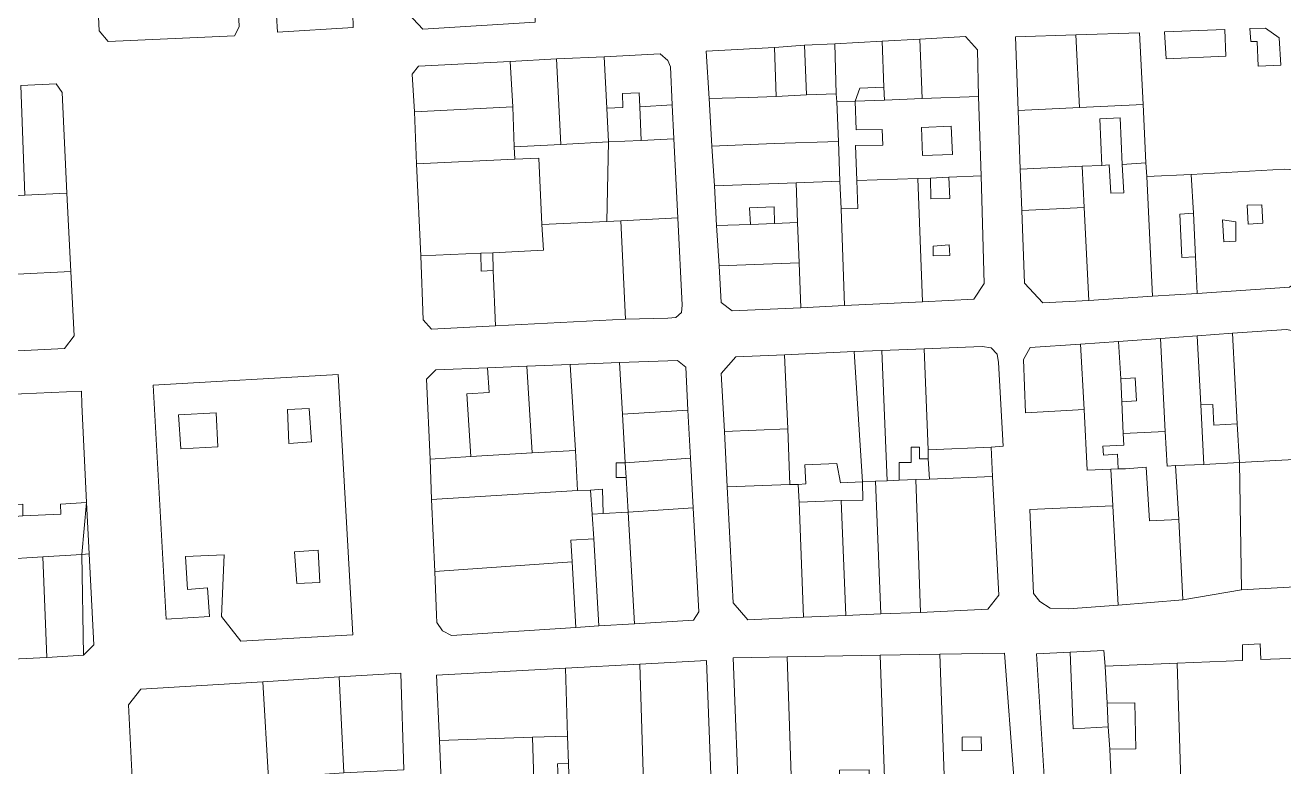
# Model space of a CAD drawing. Header units: inches. Extents: x 1138763 to 1140867, y 1050756 to 1053008.
# Drawn here: x 1139679.6 to 1139980.6, y 1052256.3 to 1052433.7 of the extents above; entities that cross this region are included whole.
import ezdxf

# ---------------------------------------------------------------- set-up
doc = ezdxf.new("R2010")
doc.units = ezdxf.units.IN
doc.header["$MEASUREMENT"] = 0
doc.layers.add('LimEdif_AM', color=44, linetype='Continuous', lineweight=5)

msp = doc.modelspace()

# ---------------------------------------------------------------- linework, layer by layer
at = {"layer": 'LimEdif_AM'}
for points in [[(1139699.44, 1052429.75), (1139697.31, 1052432.37), (1139694.56, 1052491.12), (1139695.44, 1052492.62), (1139727.06, 1052494.5), (1139728.19, 1052492.75), (1139730.81, 1052433.25), (1139729.69, 1052431.12), (1139699.44, 1052429.75)], [(1139758.81, 1052481.12), (1139760.94, 1052436.75), (1139757.94, 1052436.5), (1139758.06, 1052433.12), (1139739.94, 1052432), (1139739.69, 1052436), (1139736.31, 1052435.87), (1139733.56, 1052479.75), (1139758.81, 1052481.12)], [(1139800.81, 1052455.12), (1139801.56, 1052434.37), (1139774.69, 1052432.75), (1139771.19, 1052436.5), (1139770.06, 1052454.25), (1139777.81, 1052454.5), (1139777.94, 1052451.25), (1139781.44, 1052451.37), (1139781.31, 1052454.62), (1139791.81, 1052454.87), (1139791.94, 1052451.87), (1139795.06, 1052452.12), (1139794.94, 1052455), (1139800.81, 1052455.12)], [(1139952.44, 1052425.62), (1139952.06, 1052432.12), (1139966.44, 1052432.62), (1139966.69, 1052426.25), (1139952.44, 1052425.62)], [(1139974.44, 1052423.87), (1139974.19, 1052429.75), (1139972.69, 1052429.75), (1139972.44, 1052432.87), (1139976.19, 1052433), (1139979.44, 1052430.62), (1139979.81, 1052424.12), (1139974.44, 1052423.87)], [(1139873.19, 1052429.25), (1139884.56, 1052429.87), (1139884.94, 1052418.87), (1139879.19, 1052418.62), (1139878.06, 1052415.5), (1139873.69, 1052415.37), (1139873.56, 1052417.25), (1139873.19, 1052429.25)], [(1139884.56, 1052429.87), (1139893.56, 1052430.37), (1139894.06, 1052416.12), (1139885.06, 1052415.75), (1139884.94, 1052418.87), (1139884.56, 1052429.87)], [(1139893.56, 1052430.37), (1139904.44, 1052431), (1139907.31, 1052427.75), (1139907.56, 1052416.62), (1139894.06, 1052416.12), (1139893.56, 1052430.37)], [(1139931.69, 1052414), (1139917.06, 1052413.25), (1139916.44, 1052430.87), (1139930.81, 1052431.37), (1139931.69, 1052414)], [(1139930.81, 1052431.37), (1139946.06, 1052431.87), (1139946.94, 1052414.75), (1139931.69, 1052414), (1139930.81, 1052431.37)], [(1139818.06, 1052426.12), (1139831.44, 1052426.87), (1139833.31, 1052425.25), (1139833.94, 1052423.75), (1139834.31, 1052414.62), (1139826.56, 1052414.12), (1139826.44, 1052417.5), (1139822.44, 1052417.37), (1139822.56, 1052414), (1139818.69, 1052413.87), (1139818.06, 1052426.12)], [(1139859.19, 1052416.62), (1139852.56, 1052416.37), (1139843.19, 1052416.12), (1139842.44, 1052427.5), (1139858.81, 1052428.37), (1139859.19, 1052416.62)], [(1139858.81, 1052428.37), (1139865.94, 1052428.87), (1139866.44, 1052417), (1139859.19, 1052416.62), (1139858.81, 1052428.37)], [(1139865.94, 1052428.87), (1139873.19, 1052429.25), (1139873.56, 1052417.25), (1139866.44, 1052417), (1139865.94, 1052428.87)], [(1139796.19, 1052414.12), (1139772.69, 1052413), (1139772.19, 1052422), (1139773.69, 1052423.87), (1139795.56, 1052425), (1139796.19, 1052414.12)], [(1139795.56, 1052425), (1139806.69, 1052425.62), (1139807.69, 1052405.12), (1139796.56, 1052404.62), (1139796.19, 1052414.12), (1139795.56, 1052425)], [(1139806.69, 1052425.62), (1139818.06, 1052426.12), (1139818.69, 1052413.87), (1139819.06, 1052405.75), (1139807.69, 1052405.12), (1139806.69, 1052425.62)], [(1139678.56, 1052419.25), (1139687.06, 1052419.62), (1139688.44, 1052417.62), (1139689.56, 1052393.5), (1139679.56, 1052393), (1139678.56, 1052419.25)], [(1139885.06, 1052415.75), (1139878.06, 1052415.5), (1139879.19, 1052418.62), (1139884.94, 1052418.87), (1139885.06, 1052415.75)], [(1139826.56, 1052414.12), (1139826.94, 1052406.12), (1139819.06, 1052405.75), (1139818.69, 1052413.87), (1139822.56, 1052414), (1139822.44, 1052417.37), (1139826.44, 1052417.5), (1139826.56, 1052414.12)], [(1139834.31, 1052414.62), (1139834.69, 1052406.5), (1139826.94, 1052406.12), (1139826.56, 1052414.12), (1139834.31, 1052414.62)], [(1139873.56, 1052417.25), (1139873.69, 1052415.37), (1139874.06, 1052405.87), (1139858.69, 1052405.37), (1139843.81, 1052404.75), (1139843.19, 1052416.12), (1139852.56, 1052416.37), (1139859.19, 1052416.62), (1139866.44, 1052417), (1139873.56, 1052417.25)], [(1139878.06, 1052415.5), (1139878.31, 1052408.62), (1139884.56, 1052408.75), (1139884.69, 1052405), (1139878.19, 1052404.87), (1139878.44, 1052396.5), (1139878.69, 1052389.87), (1139874.69, 1052389.75), (1139874.44, 1052396.37), (1139874.06, 1052405.87), (1139873.69, 1052415.37), (1139878.06, 1052415.5)], [(1139907.56, 1052416.62), (1139908.19, 1052397.62), (1139900.44, 1052397.37), (1139896.06, 1052397.12), (1139893.06, 1052397), (1139878.44, 1052396.5), (1139878.19, 1052404.87), (1139884.69, 1052405), (1139884.56, 1052408.75), (1139878.31, 1052408.62), (1139878.06, 1052415.5), (1139885.06, 1052415.75), (1139894.06, 1052416.12), (1139907.56, 1052416.62)], [(1139946.94, 1052414.75), (1139947.56, 1052400.75), (1139941.94, 1052400.37), (1139941.44, 1052411.5), (1139936.56, 1052411.25), (1139937.06, 1052400.12), (1139932.31, 1052400), (1139917.56, 1052399.25), (1139917.06, 1052413.25), (1139931.69, 1052414), (1139946.94, 1052414.75)], [(1139796.19, 1052414.12), (1139796.56, 1052404.62), (1139796.69, 1052401.62), (1139773.19, 1052400.5), (1139772.69, 1052413), (1139796.19, 1052414.12)], [(1139894.19, 1052402.5), (1139901.31, 1052402.75), (1139901.06, 1052409.5), (1139893.94, 1052409.25), (1139894.19, 1052402.5)], [(1139894.19, 1052402.5), (1139893.94, 1052409.25), (1139901.06, 1052409.5), (1139901.31, 1052402.75), (1139894.19, 1052402.5)], [(1139941.94, 1052400.37), (1139942.31, 1052393.62), (1139939.19, 1052393.5), (1139938.81, 1052400.25), (1139937.06, 1052400.12), (1139936.56, 1052411.25), (1139941.44, 1052411.5), (1139941.94, 1052400.37)], [(1139819.06, 1052405.75), (1139818.69, 1052386.75), (1139803.19, 1052386), (1139802.44, 1052401.87), (1139796.69, 1052401.62), (1139796.56, 1052404.62), (1139807.69, 1052405.12), (1139819.06, 1052405.75)], [(1139834.69, 1052406.5), (1139835.69, 1052387.62), (1139822.06, 1052386.87), (1139818.69, 1052386.75), (1139819.06, 1052405.75), (1139826.94, 1052406.12), (1139834.69, 1052406.5)], [(1139874.06, 1052405.87), (1139874.44, 1052396.37), (1139863.94, 1052396), (1139844.44, 1052395.25), (1139843.81, 1052404.75), (1139858.69, 1052405.37), (1139874.06, 1052405.87)], [(1139796.69, 1052401.62), (1139802.44, 1052401.87), (1139803.19, 1052386), (1139803.56, 1052379.87), (1139791.44, 1052379.25), (1139788.56, 1052379.12), (1139774.19, 1052378.5), (1139773.19, 1052400.5), (1139796.69, 1052401.62)], [(1139932.31, 1052400), (1139932.81, 1052390.12), (1139917.94, 1052389.37), (1139917.56, 1052399.25), (1139932.31, 1052400)], [(1139947.56, 1052400.75), (1139947.81, 1052397.5), (1139949.19, 1052368.87), (1139933.94, 1052367.87), (1139932.81, 1052390.12), (1139932.31, 1052400), (1139937.06, 1052400.12), (1139938.81, 1052400.25), (1139939.19, 1052393.5), (1139942.31, 1052393.62), (1139941.94, 1052400.37), (1139947.56, 1052400.75)], [(1139893.06, 1052397), (1139894.19, 1052367.5), (1139875.56, 1052366.62), (1139874.69, 1052389.75), (1139878.69, 1052389.87), (1139878.44, 1052396.5), (1139893.06, 1052397)], [(1139908.19, 1052397.62), (1139908.94, 1052371.87), (1139906.44, 1052368.12), (1139894.19, 1052367.5), (1139893.06, 1052397), (1139896.06, 1052397.12), (1139896.19, 1052392.12), (1139900.69, 1052392.25), (1139900.44, 1052397.37), (1139908.19, 1052397.62)], [(1139900.44, 1052397.37), (1139900.69, 1052392.25), (1139896.19, 1052392.12), (1139896.06, 1052397.12), (1139900.44, 1052397.37)], [(1139947.81, 1052397.5), (1139958.44, 1052398), (1139958.94, 1052388.75), (1139955.69, 1052388.5), (1139956.19, 1052378.12), (1139959.44, 1052378.25), (1139959.81, 1052369.5), (1139949.19, 1052368.87), (1139947.81, 1052397.5)], [(1139958.94, 1052388.75), (1139958.44, 1052398), (1139980.69, 1052399.25), (1139983.31, 1052399.12), (1139984.19, 1052380.87), (1139984.56, 1052374.37), (1139983.69, 1052372.25), (1139981.94, 1052371), (1139959.81, 1052369.5), (1139959.44, 1052378.25), (1139958.94, 1052388.75)], [(1139689.56, 1052393.5), (1139690.56, 1052374.75), (1139677.69, 1052374.12), (1139677.31, 1052380), (1139660.44, 1052379.25), (1139659.94, 1052387.5), (1139659.69, 1052391.87), (1139679.56, 1052393), (1139689.56, 1052393.5)], [(1139863.94, 1052396), (1139864.31, 1052386.5), (1139858.81, 1052386.25), (1139858.69, 1052390.25), (1139852.81, 1052390), (1139853.06, 1052386), (1139844.94, 1052385.75), (1139844.44, 1052395.25), (1139863.94, 1052396)], [(1139874.44, 1052396.37), (1139874.69, 1052389.75), (1139875.56, 1052366.62), (1139865.06, 1052366.12), (1139864.69, 1052376.87), (1139864.31, 1052386.5), (1139863.94, 1052396), (1139874.44, 1052396.37)], [(1139972.06, 1052386.12), (1139975.56, 1052386.37), (1139975.31, 1052390.75), (1139971.81, 1052390.62), (1139972.06, 1052386.12)], [(1139972.06, 1052386.12), (1139971.81, 1052390.62), (1139975.31, 1052390.75), (1139975.56, 1052386.37), (1139972.06, 1052386.12)], [(1139835.69, 1052387.62), (1139836.69, 1052366.75), (1139836.56, 1052365), (1139835.19, 1052363.75), (1139833.31, 1052363.62), (1139823.19, 1052363.37), (1139822.06, 1052386.87), (1139835.69, 1052387.62)], [(1139858.81, 1052386.25), (1139853.06, 1052386), (1139852.81, 1052390), (1139858.69, 1052390.25), (1139858.81, 1052386.25)], [(1139932.81, 1052390.12), (1139933.94, 1052367.87), (1139922.94, 1052367.25), (1139918.56, 1052372), (1139917.94, 1052389.37), (1139932.81, 1052390.12)], [(1139959.44, 1052378.25), (1139956.19, 1052378.12), (1139955.69, 1052388.5), (1139958.94, 1052388.75), (1139959.44, 1052378.25)], [(1139822.06, 1052386.87), (1139823.19, 1052363.37), (1139792.06, 1052361.75), (1139791.56, 1052375), (1139791.44, 1052379.25), (1139803.56, 1052379.87), (1139803.19, 1052386), (1139818.69, 1052386.75), (1139822.06, 1052386.87)], [(1139864.31, 1052386.5), (1139864.69, 1052376.87), (1139845.56, 1052376.12), (1139844.94, 1052385.75), (1139853.06, 1052386), (1139858.81, 1052386.25), (1139864.31, 1052386.5)], [(1139966.19, 1052381.87), (1139969.06, 1052382), (1139969.06, 1052386.62), (1139965.94, 1052387.12), (1139966.19, 1052381.87)], [(1139966.19, 1052381.87), (1139965.94, 1052387.12), (1139969.06, 1052386.62), (1139969.06, 1052382), (1139966.19, 1052381.87)], [(1139690.56, 1052374.75), (1139691.31, 1052359.37), (1139689.06, 1052356.37), (1139661.94, 1052355), (1139660.44, 1052379.25), (1139677.31, 1052380), (1139677.69, 1052374.12), (1139690.56, 1052374.75)], [(1139788.56, 1052379.12), (1139788.69, 1052374.87), (1139791.56, 1052375), (1139792.06, 1052361.75), (1139776.81, 1052361), (1139774.81, 1052363.25), (1139774.19, 1052378.5), (1139788.56, 1052379.12)], [(1139791.44, 1052379.25), (1139791.56, 1052375), (1139788.69, 1052374.87), (1139788.56, 1052379.12), (1139791.44, 1052379.25)], [(1139896.69, 1052378.5), (1139900.69, 1052378.62), (1139900.56, 1052381.12), (1139896.69, 1052380.87), (1139896.69, 1052378.5)], [(1139896.69, 1052378.5), (1139896.69, 1052380.87), (1139900.56, 1052381.12), (1139900.69, 1052378.62), (1139896.69, 1052378.5)], [(1139864.69, 1052376.87), (1139865.06, 1052366.12), (1139848.69, 1052365.37), (1139846.06, 1052367.37), (1139845.56, 1052376.12), (1139864.69, 1052376.87)], [(1139969.44, 1052338.37), (1139968.31, 1052360), (1139981.19, 1052360.87), (1139983.19, 1052360.5), (1139984.56, 1052359), (1139984.81, 1052357.12), (1139985.94, 1052330), (1139984.44, 1052329.87), (1139969.94, 1052329.12), (1139969.44, 1052338.37)], [(1139931.94, 1052357.37), (1139941.06, 1052358), (1139941.56, 1052349.12), (1139941.81, 1052343.62), (1139942.19, 1052336), (1139942.31, 1052333.25), (1139937.31, 1052333), (1139937.44, 1052330.87), (1139940.81, 1052331.12), (1139940.94, 1052327.62), (1139939.19, 1052327.5), (1139933.56, 1052327.25), (1139932.81, 1052341.75), (1139931.94, 1052357.37)], [(1139941.06, 1052358), (1139951.06, 1052358.75), (1139952.19, 1052336.5), (1139942.19, 1052336), (1139941.81, 1052343.62), (1139945.31, 1052343.87), (1139945.06, 1052349.37), (1139941.56, 1052349.12), (1139941.06, 1052358)], [(1139951.06, 1052358.75), (1139959.81, 1052359.37), (1139960.69, 1052342.87), (1139961.44, 1052328.62), (1139954.69, 1052328.37), (1139952.69, 1052328.25), (1139952.19, 1052336.5), (1139951.06, 1052358.75)], [(1139959.81, 1052359.37), (1139968.31, 1052360), (1139969.44, 1052338.37), (1139963.81, 1052338), (1139963.56, 1052343), (1139960.69, 1052342.87), (1139959.81, 1052359.37)], [(1139861.94, 1052337.12), (1139846.81, 1052336.5), (1139846.06, 1052350.37), (1139849.56, 1052354.37), (1139861.19, 1052354.87), (1139861.94, 1052337.12)], [(1139861.19, 1052354.87), (1139877.81, 1052355.62), (1139879.81, 1052324.5), (1139874.56, 1052324.25), (1139873.69, 1052328.87), (1139866.06, 1052328.5), (1139866.31, 1052324), (1139864.44, 1052323.87), (1139862.44, 1052323.87), (1139861.94, 1052337.12), (1139861.19, 1052354.87)], [(1139877.81, 1052355.62), (1139884.44, 1052355.87), (1139885.69, 1052324.75), (1139882.94, 1052324.62), (1139879.81, 1052324.5), (1139877.81, 1052355.62)], [(1139884.44, 1052355.87), (1139894.56, 1052356.25), (1139895.56, 1052332.12), (1139895.56, 1052330), (1139893.44, 1052330), (1139893.44, 1052332.75), (1139891.44, 1052332.75), (1139891.44, 1052329.12), (1139888.56, 1052329.12), (1139888.56, 1052324.87), (1139885.69, 1052324.75), (1139884.44, 1052355.87)], [(1139894.56, 1052356.25), (1139908.44, 1052356.87), (1139910.56, 1052356.5), (1139912.06, 1052355), (1139912.31, 1052353), (1139913.44, 1052333), (1139910.56, 1052332.75), (1139895.56, 1052332.12), (1139894.56, 1052356.25)], [(1139932.81, 1052341.75), (1139918.81, 1052341), (1139918.31, 1052353.75), (1139919.94, 1052356.62), (1139931.94, 1052357.37), (1139932.81, 1052341.75)], [(1139786.19, 1052330.5), (1139776.44, 1052329.87), (1139775.56, 1052349), (1139777.81, 1052351.25), (1139790.19, 1052351.75), (1139790.56, 1052345.87), (1139785.19, 1052345.5), (1139786.19, 1052330.5)], [(1139790.19, 1052351.75), (1139799.56, 1052352.12), (1139800.81, 1052331.37), (1139786.19, 1052330.5), (1139785.19, 1052345.5), (1139790.56, 1052345.87), (1139790.19, 1052351.75)], [(1139799.56, 1052352.12), (1139809.94, 1052352.5), (1139811.19, 1052332), (1139800.81, 1052331.37), (1139799.56, 1052352.12)], [(1139809.94, 1052352.5), (1139821.69, 1052353), (1139822.44, 1052340.62), (1139823.06, 1052329), (1139820.94, 1052329), (1139820.94, 1052325.5), (1139823.31, 1052325.5), (1139823.81, 1052317.25), (1139817.81, 1052316.87), (1139817.69, 1052322.75), (1139814.81, 1052322.5), (1139811.69, 1052322.37), (1139811.19, 1052332), (1139809.94, 1052352.5)], [(1139821.69, 1052353), (1139835.56, 1052353.5), (1139837.56, 1052351.87), (1139838.06, 1052341.62), (1139822.44, 1052340.62), (1139821.69, 1052353)], [(1139731.19, 1052286.37), (1139726.56, 1052292.25), (1139727.19, 1052307), (1139717.94, 1052306.62), (1139718.44, 1052298.75), (1139723.19, 1052299.12), (1139723.69, 1052292.25), (1139713.31, 1052291.62), (1139710.19, 1052347.62), (1139754.44, 1052350.12), (1139757.94, 1052287.87), (1139731.19, 1052286.37)], [(1139941.81, 1052343.62), (1139941.56, 1052349.12), (1139945.06, 1052349.37), (1139945.31, 1052343.87), (1139941.81, 1052343.62)], [(1139675.19, 1052345.37), (1139693.06, 1052346.12), (1139693.19, 1052343), (1139694.31, 1052319.5), (1139688.06, 1052319.12), (1139688.19, 1052316.75), (1139679.06, 1052316.37), (1139679.06, 1052319.12), (1139676.31, 1052319), (1139675.19, 1052345.37)], [(1139969.44, 1052338.37), (1139969.94, 1052329.12), (1139961.44, 1052328.62), (1139960.69, 1052342.87), (1139963.56, 1052343), (1139963.81, 1052338), (1139969.44, 1052338.37)], [(1139716.81, 1052332.37), (1139725.69, 1052332.87), (1139725.31, 1052341), (1139716.31, 1052340.5), (1139716.81, 1052332.37)], [(1139716.81, 1052332.37), (1139716.31, 1052340.5), (1139725.31, 1052341), (1139725.69, 1052332.87), (1139716.81, 1052332.37)], [(1139742.69, 1052333.62), (1139748.06, 1052334), (1139747.56, 1052342), (1139742.31, 1052341.75), (1139742.69, 1052333.62)], [(1139742.69, 1052333.62), (1139742.31, 1052341.75), (1139747.56, 1052342), (1139748.06, 1052334), (1139742.69, 1052333.62)], [(1139838.06, 1052341.62), (1139838.69, 1052330.12), (1139823.06, 1052329), (1139822.44, 1052340.62), (1139838.06, 1052341.62)], [(1139861.94, 1052337.12), (1139862.44, 1052323.87), (1139847.44, 1052323.25), (1139846.81, 1052336.5), (1139861.94, 1052337.12)], [(1139952.19, 1052336.5), (1139952.69, 1052328.25), (1139954.69, 1052328.37), (1139955.44, 1052315.5), (1139948.44, 1052315.12), (1139947.69, 1052328), (1139942.69, 1052327.62), (1139940.94, 1052327.62), (1139940.81, 1052331.12), (1139937.44, 1052330.87), (1139937.31, 1052333), (1139942.31, 1052333.25), (1139942.19, 1052336), (1139952.19, 1052336.5)], [(1139811.19, 1052332), (1139811.69, 1052322.37), (1139776.81, 1052320.25), (1139776.44, 1052329.87), (1139786.19, 1052330.5), (1139800.81, 1052331.37), (1139811.19, 1052332)], [(1139895.56, 1052330), (1139895.81, 1052325.12), (1139892.56, 1052325), (1139888.56, 1052324.87), (1139888.56, 1052329.12), (1139891.44, 1052329.12), (1139891.44, 1052332.75), (1139893.44, 1052332.75), (1139893.44, 1052330), (1139895.56, 1052330)], [(1139910.56, 1052332.75), (1139910.94, 1052325.75), (1139895.81, 1052325.12), (1139895.56, 1052330), (1139895.56, 1052332.12), (1139910.56, 1052332.75)], [(1139823.31, 1052325.5), (1139820.94, 1052325.5), (1139820.94, 1052329), (1139823.06, 1052329), (1139823.31, 1052325.5)], [(1139838.69, 1052330.12), (1139839.31, 1052318.25), (1139823.81, 1052317.25), (1139823.31, 1052325.5), (1139823.06, 1052329), (1139838.69, 1052330.12)], [(1139879.81, 1052324.5), (1139879.94, 1052320.12), (1139874.69, 1052320), (1139864.69, 1052319.62), (1139864.44, 1052323.87), (1139866.31, 1052324), (1139866.06, 1052328.5), (1139873.69, 1052328.87), (1139874.56, 1052324.25), (1139879.81, 1052324.5)], [(1139940.94, 1052327.62), (1139942.69, 1052327.62), (1139947.69, 1052328), (1139948.44, 1052315.12), (1139955.44, 1052315.5), (1139956.44, 1052296.25), (1139940.94, 1052295), (1139939.69, 1052318.75), (1139939.19, 1052327.5), (1139940.94, 1052327.62)], [(1139969.94, 1052329.12), (1139970.44, 1052298.62), (1139956.44, 1052296.25), (1139955.44, 1052315.5), (1139954.69, 1052328.37), (1139961.44, 1052328.62), (1139969.94, 1052329.12)], [(1139984.44, 1052329.87), (1139986.06, 1052299.5), (1139970.44, 1052298.62), (1139969.94, 1052329.12), (1139984.44, 1052329.87)], [(1139882.94, 1052324.62), (1139884.19, 1052292.87), (1139875.81, 1052292.5), (1139874.69, 1052320), (1139879.94, 1052320.12), (1139879.81, 1052324.5), (1139882.94, 1052324.62)], [(1139892.56, 1052325), (1139893.69, 1052293.25), (1139884.19, 1052292.87), (1139882.94, 1052324.62), (1139885.69, 1052324.75), (1139888.56, 1052324.87), (1139892.56, 1052325)], [(1139910.94, 1052325.75), (1139912.44, 1052297.37), (1139909.81, 1052294), (1139893.69, 1052293.25), (1139892.56, 1052325), (1139895.81, 1052325.12), (1139910.94, 1052325.75)], [(1139814.81, 1052322.5), (1139815.19, 1052316.75), (1139815.56, 1052310.87), (1139810.06, 1052310.5), (1139810.44, 1052305.37), (1139777.56, 1052303), (1139776.81, 1052320.25), (1139811.69, 1052322.37), (1139814.81, 1052322.5)], [(1139817.81, 1052316.87), (1139815.19, 1052316.75), (1139814.81, 1052322.5), (1139817.69, 1052322.75), (1139817.81, 1052316.87)], [(1139864.44, 1052323.87), (1139864.69, 1052319.62), (1139865.69, 1052292.12), (1139852.44, 1052291.5), (1139848.94, 1052295.5), (1139847.44, 1052323.25), (1139862.44, 1052323.87), (1139864.44, 1052323.87)], [(1139694.31, 1052319.5), (1139693.19, 1052307.12), (1139683.81, 1052306.5), (1139673.69, 1052305.87), (1139673.19, 1052315.87), (1139679.06, 1052316.37), (1139688.19, 1052316.75), (1139688.06, 1052319.12), (1139694.31, 1052319.5)], [(1139694.31, 1052319.5), (1139694.94, 1052307.25), (1139693.19, 1052307.12), (1139694.31, 1052319.5)], [(1139874.69, 1052320), (1139875.81, 1052292.5), (1139865.69, 1052292.12), (1139864.69, 1052319.62), (1139874.69, 1052320)], [(1139940.94, 1052295), (1139929.06, 1052294.12), (1139924.69, 1052294.25), (1139922.19, 1052295.87), (1139920.69, 1052297.75), (1139919.81, 1052317.87), (1139939.69, 1052318.75), (1139940.94, 1052295)], [(1139823.81, 1052317.25), (1139825.31, 1052290.5), (1139816.81, 1052290), (1139815.56, 1052310.87), (1139815.19, 1052316.75), (1139817.81, 1052316.87), (1139823.81, 1052317.25)], [(1139839.31, 1052318.25), (1139840.69, 1052293.37), (1139839.44, 1052291.37), (1139825.31, 1052290.5), (1139823.81, 1052317.25), (1139839.31, 1052318.25)], [(1139815.56, 1052310.87), (1139816.81, 1052290), (1139811.31, 1052289.62), (1139810.44, 1052305.37), (1139810.06, 1052310.5), (1139815.56, 1052310.87)], [(1139683.81, 1052306.5), (1139684.81, 1052282.5), (1139674.94, 1052282), (1139673.69, 1052305.87), (1139683.81, 1052306.5)], [(1139693.19, 1052307.12), (1139693.56, 1052283), (1139684.81, 1052282.5), (1139683.81, 1052306.5), (1139693.19, 1052307.12)], [(1139694.94, 1052307.25), (1139696.06, 1052285.5), (1139693.56, 1052283), (1139693.19, 1052307.12), (1139694.94, 1052307.25)], [(1139744.56, 1052300.12), (1139750.06, 1052300.37), (1139749.69, 1052308.12), (1139744.06, 1052307.75), (1139744.56, 1052300.12)], [(1139744.56, 1052300.12), (1139744.06, 1052307.75), (1139749.69, 1052308.12), (1139750.06, 1052300.37), (1139744.56, 1052300.12)], [(1139810.44, 1052305.37), (1139811.31, 1052289.62), (1139781.56, 1052287.75), (1139779.44, 1052288.87), (1139778.06, 1052290.87), (1139777.94, 1052292.62), (1139777.56, 1052303), (1139810.44, 1052305.37)], [(1139955.06, 1052281.12), (1139970.69, 1052281.75), (1139970.69, 1052285.5), (1139974.94, 1052285.75), (1139975.06, 1052282), (1139986.44, 1052282.37), (1139987.81, 1052254.37), (1139955.94, 1052253), (1139955.06, 1052281.12)], [(1139862.81, 1052254.25), (1139860.06, 1052254.12), (1139860.31, 1052250.25), (1139862.94, 1052249.25), (1139863.19, 1052243.5), (1139850.44, 1052243.12), (1139848.94, 1052282.37), (1139861.81, 1052282.62), (1139862.81, 1052254.25)], [(1139861.81, 1052282.62), (1139884.06, 1052283), (1139885.19, 1052251.37), (1139881.44, 1052251.25), (1139881.44, 1052255.62), (1139874.31, 1052255.5), (1139874.31, 1052249.37), (1139862.94, 1052249.25), (1139862.81, 1052254.25), (1139861.81, 1052282.62)], [(1139884.06, 1052283), (1139898.31, 1052283.25), (1139899.44, 1052252.12), (1139897.31, 1052252), (1139893.31, 1052251.87), (1139893.19, 1052254.5), (1139890.81, 1052254.37), (1139890.81, 1052251.87), (1139885.19, 1052251.37), (1139884.06, 1052283)], [(1139898.31, 1052283.25), (1139913.81, 1052283.5), (1139916.06, 1052252.75), (1139899.44, 1052252.12), (1139898.31, 1052283.25)], [(1139938.56, 1052265.87), (1139938.94, 1052260.5), (1139939.44, 1052249.62), (1139939.94, 1052241.75), (1139924.06, 1052241.25), (1139921.44, 1052283.37), (1139929.44, 1052283.75), (1139930.19, 1052265.37), (1139938.56, 1052265.87)], [(1139929.44, 1052283.75), (1139937.56, 1052284.12), (1139937.81, 1052280.37), (1139938.31, 1052271.5), (1139938.56, 1052265.87), (1139930.19, 1052265.37), (1139929.44, 1052283.75)], [(1139809.31, 1052263.62), (1139800.94, 1052263.37), (1139778.69, 1052262.62), (1139777.94, 1052278.25), (1139808.81, 1052279.87), (1139809.31, 1052263.62)], [(1139808.81, 1052279.87), (1139826.56, 1052280.87), (1139827.56, 1052249.75), (1139824.56, 1052249.75), (1139821.44, 1052249.62), (1139809.81, 1052249.12), (1139809.56, 1052257.12), (1139809.31, 1052263.62), (1139808.81, 1052279.87)], [(1139826.56, 1052280.87), (1139842.56, 1052281.75), (1139843.69, 1052250.25), (1139827.56, 1052249.75), (1139826.56, 1052280.87)], [(1139937.81, 1052280.37), (1139955.06, 1052281.12), (1139955.94, 1052253), (1139956.06, 1052250.37), (1139939.44, 1052249.62), (1139938.94, 1052260.5), (1139945.19, 1052260.62), (1139944.94, 1052271.62), (1139938.31, 1052271.5), (1139937.81, 1052280.37)], [(1139737.81, 1052253.5), (1139705.31, 1052252), (1139704.31, 1052271.12), (1139707.31, 1052274.87), (1139736.44, 1052276.62), (1139737.81, 1052253.5)], [(1139736.44, 1052276.62), (1139754.69, 1052277.87), (1139755.81, 1052254.87), (1139739.81, 1052253.75), (1139737.81, 1052253.5), (1139736.44, 1052276.62)], [(1139754.69, 1052277.87), (1139769.44, 1052278.75), (1139770.19, 1052255.62), (1139755.81, 1052254.87), (1139754.69, 1052277.87)], [(1139938.31, 1052271.5), (1139944.94, 1052271.62), (1139945.19, 1052260.62), (1139938.94, 1052260.5), (1139938.56, 1052265.87), (1139938.31, 1052271.5)], [(1139800.94, 1052263.37), (1139801.44, 1052248), (1139779.31, 1052247.25), (1139778.69, 1052262.62), (1139800.94, 1052263.37)], [(1139809.31, 1052263.62), (1139809.56, 1052257.12), (1139806.94, 1052257), (1139807.31, 1052248.25), (1139801.44, 1052248), (1139800.94, 1052263.37), (1139809.31, 1052263.62)], [(1139903.69, 1052260.12), (1139908.31, 1052260.25), (1139908.19, 1052263.5), (1139903.69, 1052263.37), (1139903.69, 1052260.12)], [(1139903.69, 1052260.12), (1139903.69, 1052263.37), (1139908.19, 1052263.5), (1139908.31, 1052260.25), (1139903.69, 1052260.12)], [(1139809.81, 1052249.12), (1139807.31, 1052248.25), (1139806.94, 1052257), (1139809.56, 1052257.12), (1139809.81, 1052249.12)]]:
    msp.add_lwpolyline(points, dxfattribs=at)

doc.saveas('drawing.dxf')
